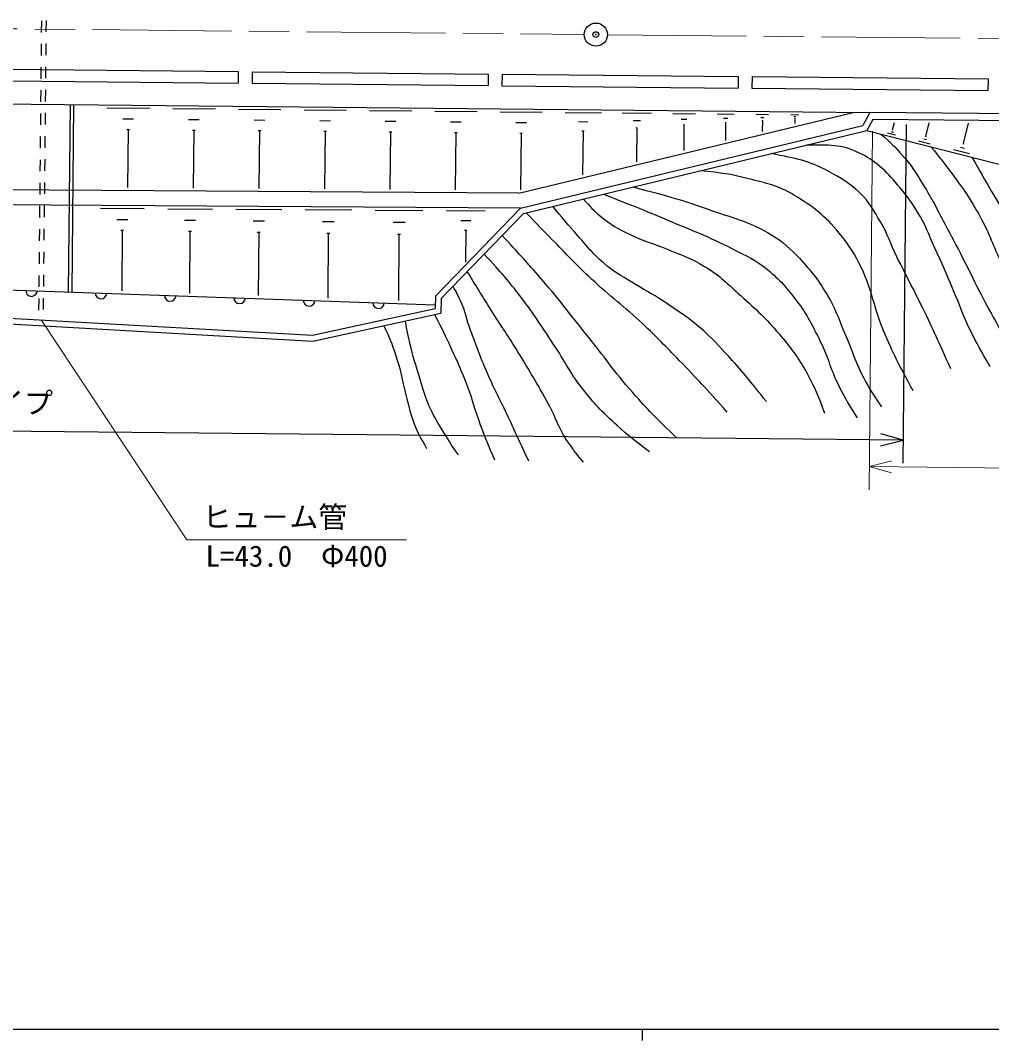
# Model space of a CAD drawing. Units: millimetres on the paper. Extents: x 40 to 680, y 20 to 380.
# Drawn here: x 214.3 to 298.2, y 204 to 292.2 of the extents above; entities that cross this region are included whole.
import ezdxf
from ezdxf.enums import TextEntityAlignment as Align

# ---------------------------------------------------------------- set-up
doc = ezdxf.new("R2010")
doc.units = ezdxf.units.MM
doc.header["$PDMODE"] = 32
doc.header["$PDSIZE"] = 0.5
doc.linetypes.add('CHAIN', pattern=[18.5, 12, -1.5, 3.5, -1.5])
for name, color, linetype, lineweight in [('S-BGD', 7, 'Continuous', 25), ('S-BMK', 2, 'CHAIN', 13), ('S-BMK-SRVR', 3, 'Continuous', 25), ('S-STR-HTXT', 7, 'Continuous', 13), ('S-STR-STRC', 7, 'Continuous', 25), ('S-TTL-BAND', 7, 'Continuous', 25)]:
    doc.layers.add(name, color=color, linetype=linetype, lineweight=lineweight)
doc.styles.add('ＭＳ ゴシック', font='')
doc.styles.get('ＭＳ ゴシック').set_extended_font_data('MS Gothic')

msp = doc.modelspace()

# ---------------------------------------------------------------- linework, layer by layer
at = {"layer": 'S-BGD'}
for p, q in [((216.096, 292.132), (216.086, 291.132)), ((216.496, 292.169), (216.486, 291.169)), ((216.076, 290.132), (216.066, 289.132)), ((216.476, 290.169), (216.466, 289.169)), ((213.309, 287.942), (233.108, 287.747)), ((216.056, 288.132), (216.046, 287.132)), ((216.457, 288.169), (216.447, 287.169)), ((233.108, 287.747), (233.099, 286.747)), ((234.308, 287.735), (234.299, 286.735)), ((234.308, 287.735), (254.707, 287.533)), ((254.707, 287.533), (254.698, 286.533)), ((255.907, 287.521), (255.897, 286.521)), ((255.907, 287.521), (276.306, 287.319)), ((213.3, 286.942), (233.099, 286.747)), ((234.299, 286.735), (254.698, 286.533)), ((276.306, 287.319), (276.296, 286.319)), ((277.506, 287.307), (277.496, 286.307)), ((277.506, 287.307), (297.905, 287.106)), ((297.905, 287.106), (297.895, 286.106)), ((128.845, 285.778), (287.696, 284.206)), ((216.036, 286.132), (216.027, 285.132)), ((216.437, 286.169), (216.427, 285.169)), ((255.897, 286.521), (276.296, 286.319)), ((277.496, 286.307), (297.895, 286.106)), ((218.575, 284.89), (218.415, 268.71)), ((218.875, 284.887), (218.714, 268.699)), ((216.017, 284.132), (216.007, 283.132)), ((216.417, 284.169), (216.407, 283.169)), ((221.761, 284.609), (225.451, 284.572)), ((227.447, 284.552), (231.128, 284.516)), ((233.125, 284.496), (236.796, 284.46)), ((238.793, 284.44), (242.455, 284.404)), ((244.452, 284.384), (248.105, 284.348)), ((250.102, 284.328), (253.745, 284.292)), ((255.742, 284.272), (259.376, 284.237)), ((257.345, 277.243), (286.258, 284.221)), ((261.355, 284.217), (264.49, 284.186)), ((266.293, 284.168), (268.806, 284.143)), ((270.648, 284.125), (272.613, 284.106)), ((274.489, 284.087), (275.971, 284.072)), ((277.877, 284.054), (278.932, 284.043)), ((280.866, 284.024), (281.544, 284.017)), ((287.696, 284.206), (287.084, 283.082)), ((322.119, 283.866), (287.696, 284.206)), ((223.135, 283.672), (224.058, 283.663)), ((228.819, 283.619), (229.739, 283.609)), ((234.493, 283.565), (235.411, 283.556)), ((240.157, 283.511), (241.073, 283.502)), ((245.813, 283.457), (246.726, 283.448)), ((251.459, 283.404), (252.37, 283.395)), ((257.096, 283.35), (258.004, 283.341)), ((257.495, 275.942), (287.084, 283.082)), ((262.523, 283.422), (263.307, 283.414)), ((267.229, 283.53), (267.857, 283.524)), ((271.38, 283.626), (271.871, 283.622)), ((271.559, 283.133), (271.682, 283.132)), ((271.621, 283.133), (271.599, 280.932)), ((275.041, 283.711), (275.411, 283.708)), ((275.176, 283.339), (275.269, 283.339)), ((275.223, 283.339), (275.207, 281.803)), ((278.27, 283.786), (278.534, 283.783)), ((278.367, 283.521), (278.432, 283.521)), ((278.4, 283.521), (278.39, 282.571)), ((281.119, 283.852), (281.288, 283.85)), ((281.18, 283.681), (281.223, 283.681)), ((281.202, 283.681), (281.197, 283.249)), ((287.937, 283.604), (287.416, 282.648)), ((321.936, 283.268), (287.937, 283.604)), ((289.657, 282.706), (289.819, 283.342)), ((292.533, 282.148), (292.828, 283.313)), ((295.78, 281.519), (296.227, 283.279)), ((216.397, 282.169), (216.387, 281.169)), ((223.472, 282.746), (223.703, 282.744)), ((223.587, 282.745), (223.538, 277.716)), ((229.155, 282.695), (229.385, 282.693)), ((229.27, 282.694), (229.22, 277.679)), ((234.828, 282.644), (235.057, 282.641)), ((234.943, 282.642), (234.893, 277.641)), ((240.492, 282.592), (240.721, 282.59)), ((240.606, 282.591), (240.557, 277.604)), ((246.146, 282.541), (246.375, 282.539)), ((246.26, 282.54), (246.211, 277.567)), ((251.791, 282.49), (252.019, 282.487)), ((251.905, 282.489), (251.856, 277.529)), ((257.427, 282.439), (257.655, 282.436)), ((257.541, 282.437), (257.492, 277.528)), ((257.754, 275.49), (287.416, 282.648)), ((262.809, 282.635), (263.005, 282.633)), ((262.907, 282.634), (262.869, 278.826)), ((267.458, 282.9), (267.616, 282.898)), ((267.537, 282.899), (267.508, 279.945)), ((287.416, 282.648), (314.084, 275.877)), ((289.223, 282.448), (289.915, 282.272)), ((289.526, 282.555), (289.699, 282.511)), ((289.635, 282.711), (289.678, 282.7)), ((292.501, 282.157), (292.565, 282.14)), ((215.997, 282.132), (215.987, 281.132)), ((291.895, 281.769), (292.912, 281.511)), ((292.341, 281.927), (292.595, 281.862)), ((295.737, 281.53), (295.823, 281.508)), ((294.913, 281.003), (296.296, 280.652)), ((295.519, 281.217), (295.865, 281.129)), ((215.977, 280.133), (215.967, 279.133)), ((216.377, 280.169), (216.368, 279.169)), ((215.957, 278.133), (215.947, 277.133)), ((216.358, 278.169), (216.348, 277.169)), ((257.345, 277.243), (190.963, 277.681)), ((257.495, 275.942), (191.063, 276.381)), ((215.937, 276.133), (215.928, 275.133)), ((216.338, 276.17), (216.328, 275.17)), ((221.203, 275.932), (224.987, 275.907)), ((227.014, 275.893), (230.88, 275.868)), ((232.908, 275.854), (236.858, 275.828)), ((238.886, 275.815), (242.921, 275.788)), ((244.95, 275.775), (249.071, 275.748)), ((250.141, 268.327), (257.495, 275.942)), ((250.639, 268.123), (257.754, 275.49)), ((251.1, 275.734), (254.454, 275.712)), ((222.616, 274.976), (223.562, 274.97)), ((228.458, 274.917), (229.424, 274.911)), ((234.383, 274.857), (235.37, 274.851)), ((240.392, 274.796), (241.401, 274.79)), ((246.488, 274.735), (247.518, 274.728)), ((252.352, 274.888), (253.191, 274.882)), ((215.918, 274.133), (215.908, 273.133)), ((216.318, 274.17), (216.308, 273.17)), ((222.965, 274.028), (223.201, 274.027)), ((223.083, 274.027), (223.048, 268.798)), ((228.814, 273.948), (229.055, 273.947)), ((228.935, 273.947), (228.899, 268.593)), ((234.746, 273.867), (234.993, 273.866)), ((234.87, 273.866), (234.834, 268.385)), ((240.764, 273.785), (241.016, 273.783)), ((240.89, 273.784), (240.853, 268.174)), ((246.868, 273.702), (247.125, 273.7)), ((246.996, 273.701), (246.959, 267.961)), ((252.661, 274.047), (252.871, 274.045)), ((252.766, 274.046), (252.748, 271.274)), ((215.898, 272.133), (215.888, 271.133)), ((216.298, 272.17), (216.288, 271.17)), ((215.878, 270.133), (215.868, 269.133)), ((216.279, 270.17), (216.269, 269.17)), ((192.757, 269.608), (250.134, 267.599)), ((215.858, 268.133), (215.848, 267.133)), ((216.259, 268.17), (216.249, 267.17)), ((250.141, 268.327), (250.13, 267.257)), ((250.639, 268.123), (250.626, 266.853)), ((192.544, 267.617), (239.525, 264.953)), ((239.525, 264.953), (250.13, 267.257)), ((193.831, 267.043), (239.564, 264.45)), ((239.564, 264.45), (250.626, 266.853))]:
    msp.add_line(p, q, dxfattribs=at)
for centre in [(215.243, 268.821), (221.239, 268.611), (227.236, 268.401), (233.232, 268.191), (239.228, 267.981), (245.225, 267.771)]:
    msp.add_arc(centre, 0.5, 177.99477, 357.99477, dxfattribs=at)
for points, knots in [([(288.631, 282.34), (289.535, 281.557), (289.82, 281.291), (290.489, 280.531), (291.298, 279.612), (291.649, 279.009), (292.3, 277.972), (293.101, 276.698), (293.445, 275.923), (294.157, 274.598), (294.796, 273.41), (295.149, 272.741), (295.765, 271.541), (296.298, 270.503), (296.564, 269.904), (297.101, 268.869), (297.67, 267.773), (298.005, 267.167), (298.596, 266.083), (299.408, 264.592), (299.783, 263.707), (300.702, 262.279), (301.467, 261.09), (301.767, 260.682), (302.808, 259.335)], [0, 0, 0, 0, 1, 1, 1, 2, 2, 2, 3, 3, 3, 4, 4, 4, 5, 5, 5, 6, 6, 6, 7, 7, 7, 8, 8, 8, 8]), ([(298.1, 262.239), (297.229, 263.708), (296.977, 264.14), (296.359, 265.41), (295.701, 266.761), (295.46, 267.574), (294.867, 268.954), (294.27, 270.343), (293.944, 271.125), (293.312, 272.498), (292.749, 273.722), (292.527, 274.46), (291.82, 275.607), (291.218, 276.583), (290.823, 277.097), (290.079, 277.97), (289.511, 278.636), (289.194, 279.021), (288.525, 279.586), (287.907, 280.108), (287.506, 280.343), (286.784, 280.705), (285.171, 281.515), (284.209, 281.358), (282.214, 281.393)], [0, 0, 0, 0, 1, 1, 1, 2, 2, 2, 3, 3, 3, 4, 4, 4, 5, 5, 5, 6, 6, 6, 7, 7, 7, 8, 8, 8, 8]), ([(294.678, 262.058), (293.541, 264.602), (293.245, 265.277), (292.259, 267.308), (291.412, 269.051), (290.872, 269.995), (290.022, 271.735), (289.451, 272.904), (289.271, 273.63), (288.607, 274.748), (287.993, 275.782), (287.698, 276.431), (286.826, 277.259), (285.887, 278.151), (285.226, 278.511), (284.088, 279.13), (282.32, 280.092), (281.417, 280.186), (279.167, 280.658)], [0, 0, 0, 0, 1, 1, 1, 2, 2, 2, 3, 3, 3, 4, 4, 4, 5, 5, 5, 6, 6, 6, 6]), ([(292.972, 281.238), (293.816, 280.22), (294.043, 279.921), (294.691, 279.048), (295.767, 277.598), (296.366, 276.77), (297.229, 275.185), (298.055, 273.668), (298.321, 272.72), (299.085, 271.17), (299.792, 269.734), (300.188, 268.927), (300.978, 267.534), (301.7, 266.263), (302.08, 265.529), (302.948, 264.353), (303.973, 262.963), (304.475, 262.51), (305.94, 261.096)], [0, 0, 0, 0, 1, 1, 1, 2, 2, 2, 3, 3, 3, 4, 4, 4, 5, 5, 5, 6, 6, 6, 6]), ([(296.503, 280.341), (297.906, 277.897), (298.269, 277.265), (299.435, 275.314), (300.607, 273.352), (301.172, 272.19), (302.491, 270.323), (303.742, 268.551), (304.486, 267.584), (305.903, 265.942), (306.639, 265.09), (306.895, 264.381), (307.89, 263.854), (308.875, 263.332), (309.531, 263.205), (310.64, 263.09), (311.656, 262.985), (312.242, 263.165), (313.238, 263.396), (314.887, 263.777), (315.786, 264.139), (317.312, 264.873), (318.774, 265.575), (319.502, 266.16), (320.776, 267.164), (322.103, 268.208), (322.713, 268.952), (323.883, 270.17), (324.751, 271.074), (325.179, 271.635), (326.022, 272.564), (326.823, 273.447), (327.081, 273.725), (328.089, 274.812)], [0, 0, 0, 0, 1, 1, 1, 2, 2, 2, 3, 3, 3, 4, 4, 4, 5, 5, 5, 6, 6, 6, 7, 7, 7, 8, 8, 8, 9, 9, 9, 10, 10, 10, 11, 11, 11, 11]), ([(291.437, 260.141), (290.144, 262.541), (289.757, 263.257), (288.881, 265.345), (288.009, 267.419), (287.924, 268.742), (286.963, 270.777), (286.368, 272.038), (285.934, 272.714), (285.046, 273.79), (283.773, 275.332), (282.834, 276.046), (281.12, 277.076), (279.723, 277.916), (278.772, 278.081), (277.195, 278.491), (275.588, 278.909), (274.947, 278.972), (272.998, 279.169)], [0, 0, 0, 0, 1, 1, 1, 2, 2, 2, 3, 3, 3, 4, 4, 4, 5, 5, 5, 6, 6, 6, 6]), ([(267.239, 277.779), (270.473, 276.906), (271.405, 276.683), (273.999, 275.753), (275.913, 275.066), (277.074, 274.846), (278.838, 273.835), (279.94, 273.204), (280.517, 272.745), (281.394, 271.827), (282.545, 270.623), (283.141, 269.878), (283.996, 268.449), (284.82, 267.072), (285.048, 266.178), (285.685, 264.706), (286.184, 263.554), (286.358, 262.862), (286.918, 261.739), (287.521, 260.529), (287.804, 260.114), (288.698, 258.772)], [0, 0, 0, 0, 1, 1, 1, 2, 2, 2, 3, 3, 3, 4, 4, 4, 5, 5, 5, 6, 6, 6, 7, 7, 7, 7]), ([(264.658, 277.156), (267.326, 276.111), (268.028, 275.835), (270.165, 274.931), (272.393, 273.989), (273.677, 273.532), (275.825, 272.42), (277.039, 271.792), (277.787, 271.514), (278.838, 270.64), (279.943, 269.72), (280.486, 269.098), (281.349, 267.947), (282.302, 266.674), (282.699, 265.858), (283.403, 264.432), (284.139, 262.941), (284.286, 261.984), (285.046, 260.506), (285.601, 259.426), (285.82, 259.045), (286.598, 257.813)], [0, 0, 0, 0, 1, 1, 1, 2, 2, 2, 3, 3, 3, 4, 4, 4, 5, 5, 5, 6, 6, 6, 7, 7, 7, 7]), ([(278.747, 259.228), (277.395, 260.935), (277.026, 261.422), (275.825, 262.743), (274.892, 263.769), (274.39, 264.369), (273.36, 265.299), (272.093, 266.444), (271.264, 266.95), (269.845, 267.901), (268.809, 268.596), (268.158, 268.873), (267.107, 269.544), (266.144, 270.159), (265.545, 270.434), (264.687, 271.188), (263.588, 272.154), (263.098, 272.828), (262.131, 273.927), (261.395, 274.763), (261.157, 275.044), (260.288, 276.102)], [0, 0, 0, 0, 1, 1, 1, 2, 2, 2, 3, 3, 3, 4, 4, 4, 5, 5, 5, 6, 6, 6, 7, 7, 7, 7]), ([(262.926, 276.738), (263.552, 276.014), (263.786, 275.782), (264.413, 275.25), (265.312, 274.489), (265.911, 274.169), (266.97, 273.653), (268.157, 273.073), (268.902, 272.934), (270.119, 272.42), (271.42, 271.871), (272.2, 271.649), (273.406, 270.914), (274.759, 270.089), (275.379, 269.418), (276.556, 268.358), (277.904, 267.142), (278.673, 266.46), (279.842, 265.071), (280.897, 263.818), (281.469, 263.08), (282.262, 261.647), (282.969, 260.369), (283.179, 259.835), (283.768, 258.224)], [0, 0, 0, 0, 1, 1, 1, 2, 2, 2, 3, 3, 3, 4, 4, 4, 5, 5, 5, 6, 6, 6, 7, 7, 7, 8, 8, 8, 8]), ([(275.369, 258.315), (273.393, 260.494), (272.877, 261.079), (271.215, 262.789), (270.002, 264.036), (269.329, 264.743), (268.065, 265.938), (266.395, 267.519), (265.318, 268.248), (263.637, 269.818), (262.255, 271.109), (261.537, 271.891), (260.214, 273.242), (259.337, 274.137), (259.059, 274.423), (257.983, 275.546)], [0, 0, 0, 0, 1, 1, 1, 2, 2, 2, 3, 3, 3, 4, 4, 4, 5, 5, 5, 5]), ([(270.985, 256.096), (269.271, 257.739), (268.788, 258.23), (267.472, 259.684), (265.77, 261.566), (265.003, 262.778), (263.409, 264.751), (261.705, 266.862), (260.812, 268.096), (259.027, 270.138), (257.833, 271.504), (257.43, 271.954), (255.905, 273.576)], [0, 0, 0, 0, 1, 1, 1, 2, 2, 2, 3, 3, 3, 4, 4, 4, 4]), ([(268.659, 254.891), (267.29, 255.904), (266.879, 256.218), (265.828, 257.174), (264.662, 258.235), (264.028, 258.864), (263.044, 260.095), (261.83, 261.613), (261.39, 262.637), (260.305, 264.249), (259.253, 265.812), (258.714, 266.726), (257.566, 268.221), (256.392, 269.75), (255.929, 270.252), (254.354, 271.97)], [0, 0, 0, 0, 1, 1, 1, 2, 2, 2, 3, 3, 3, 4, 4, 4, 5, 5, 5, 5]), ([(262.953, 253.978), (262.32, 254.701), (262.141, 254.956), (261.674, 255.622), (260.741, 256.954), (260.55, 257.899), (259.757, 259.319), (258.768, 261.092), (258.174, 262.064), (257.11, 263.793), (256.298, 265.111), (255.79, 265.816), (254.964, 267.125), (254.146, 268.422), (253.891, 268.84), (252.9, 270.464)], [0, 0, 0, 0, 1, 1, 1, 2, 2, 2, 3, 3, 3, 4, 4, 4, 5, 5, 5, 5]), ([(258.205, 254.07), (257.414, 255.802), (257.212, 256.243), (256.562, 257.63), (255.858, 259.133), (255.403, 259.946), (254.736, 261.465), (254.073, 262.974), (253.759, 263.845), (253.184, 265.39), (252.816, 266.379), (252.766, 266.993), (252.317, 267.947), (252.084, 268.441), (251.996, 268.626), (251.665, 269.185)], [0, 0, 0, 0, 1, 1, 1, 2, 2, 2, 3, 3, 3, 4, 4, 4, 5, 5, 5, 5]), ([(250.079, 266.734), (250.772, 265.375), (250.957, 265.006), (251.477, 263.878), (252.064, 262.604), (252.389, 261.887), (252.887, 260.577), (253.365, 259.318), (253.518, 258.572), (253.987, 257.31), (254.447, 256.074), (254.622, 255.665), (255.259, 254.181)], [0, 0, 0, 0, 1, 1, 1, 2, 2, 2, 3, 3, 3, 4, 4, 4, 4]), ([(245.695, 265.782), (246.213, 264.637), (246.356, 264.284), (246.698, 263.293), (247.155, 261.969), (247.225, 261.172), (247.592, 259.82), (247.859, 258.836), (247.936, 258.258), (248.314, 257.31), (248.658, 256.445), (248.832, 256.131), (249.38, 255.178)], [0, 0, 0, 0, 1, 1, 1, 2, 2, 2, 3, 3, 3, 4, 4, 4, 4]), ([(252.131, 254.628), (251.434, 255.64), (251.234, 255.925), (250.721, 256.794), (250.247, 257.596), (249.958, 258.038), (249.586, 258.892), (249.213, 259.748), (249.109, 260.27), (248.83, 261.161), (248.503, 262.203), (248.3, 262.783), (248.039, 263.843), (247.816, 264.751), (247.753, 265.066), (247.549, 266.185)], [0, 0, 0, 0, 1, 1, 1, 2, 2, 2, 3, 3, 3, 4, 4, 4, 5, 5, 5, 5])]:
    msp.add_open_spline(points, degree=3, knots=knots, dxfattribs=at)
at = {"layer": 'S-BMK'}
for p, q in [((165.014, 291.92), (263.009, 290.951)), ((265.009, 290.931), (363.004, 289.962))]:
    msp.add_line(p, q, dxfattribs=at)
at = {"layer": 'S-BMK-SRVR'}
msp.add_circle((264.009, 290.941), 1, dxfattribs=at)
msp.add_point((264.009, 290.941), dxfattribs=at)
at = {"layer": 'S-STR-HTXT'}
for p, q in [((287.928, 282.604), (287.621, 251.606)), ((228.649, 247.289), (216.065, 266.284)), ((289.578, 254.104), (287.641, 253.605)), ((287.641, 253.605), (321.639, 253.269)), ((287.641, 253.605), (289.567, 253.069)), ((228.649, 247.289), (247.649, 247.289))]:
    msp.add_line(p, q, dxfattribs=at)
at = {"layer": 'S-STR-STRC'}
for p, q in [((290.827, 283.175), (290.537, 253.903)), ((290.557, 255.903), (128.565, 257.505)), ((288.62, 255.404), (290.557, 255.903)), ((290.557, 255.903), (288.63, 256.439))]:
    msp.add_line(p, q, dxfattribs=at)
at = {"layer": 'S-TTL-BAND'}
for p, q in [((40, 205), (579, 205)), ((268, 205), (268, 204))]:
    msp.add_line(p, q, dxfattribs=at)

# ---------------------------------------------------------------- texts
at = {"layer": 'S-STR-HTXT', "style": 'ＭＳ ゴシック'}
msp.add_text('ヒュ－ム管', height=1.833, dxfattribs=at).set_placement((230.024, 247.789), align=Align.BOTTOM_LEFT)
msp.add_text('L=43.0\u3000Φ400', height=1.833, dxfattribs=at).set_placement((238.149, 246.789), align=Align.TOP_CENTER)
at = {"layer": 'S-STR-STRC', "style": 'ＭＳ ゴシック'}
msp.add_text('ガ－ドパイプ', height=1.833, rotation=359.433, dxfattribs=at).set_placement((209.571, 257.704), align=Align.BOTTOM_CENTER)

doc.saveas('drawing.dxf')
